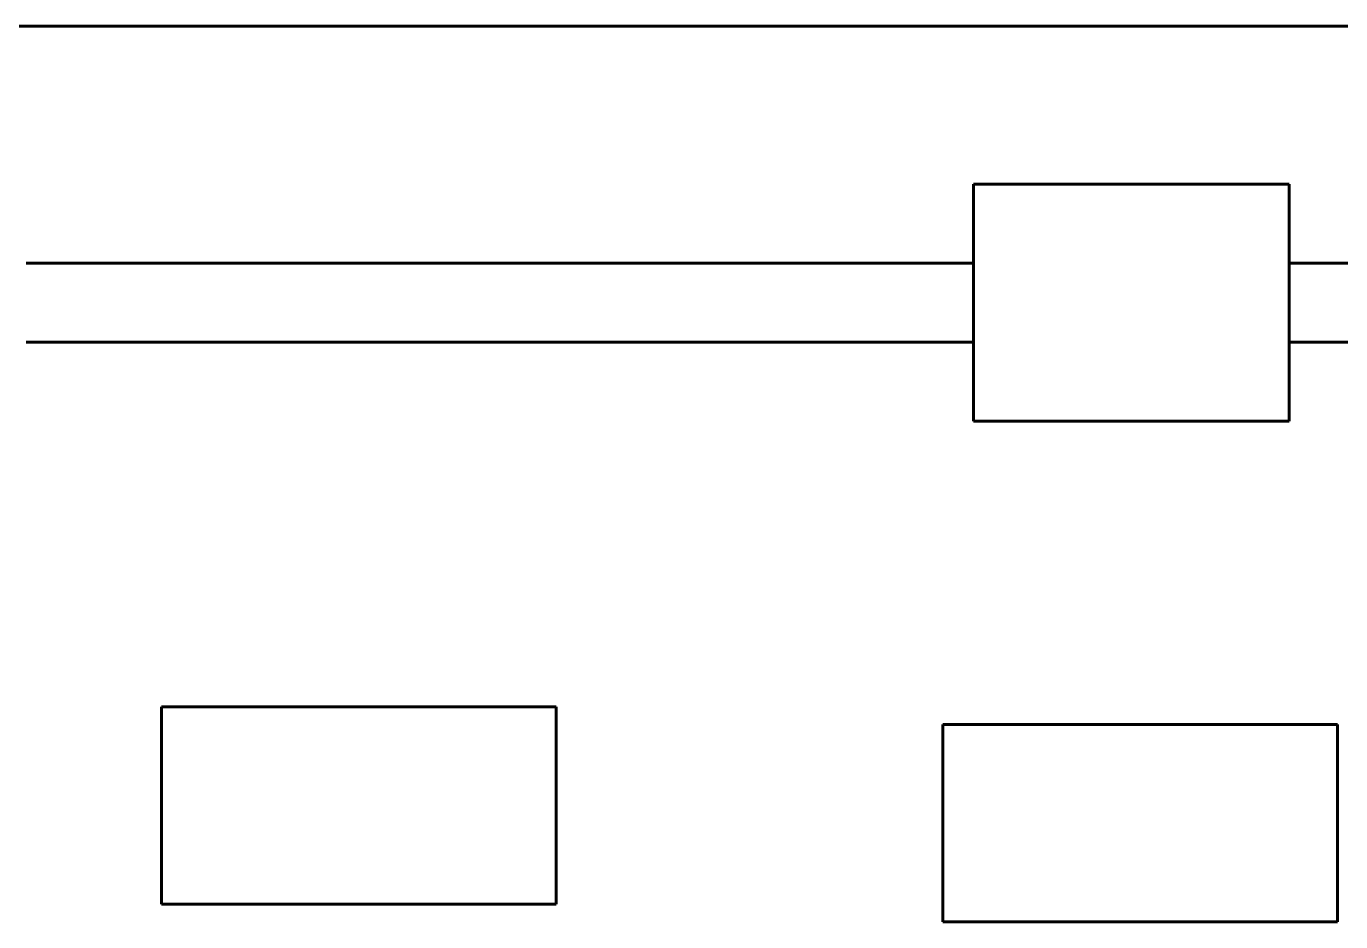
# Model space of a CAD drawing. Extents: x 0 to 297, y 0 to 292.
# Drawn here: x 106.34 to 114.66, y 104.61 to 110.29 of the extents above; entities that cross this region are included whole.
import ezdxf

# ---------------------------------------------------------------- set-up
doc = ezdxf.new("R2010")
doc.units = 0
doc.header["$MEASUREMENT"] = 0
doc.linetypes.add('K5LT_BASIC', pattern=[0])
doc.layers.add('Системный слой', color=7, linetype='Continuous')

# ---------------------------------------------------------------- blocks, each defined once
blk = doc.blocks.new('*U')
at = {"layer": 'Системный слой', "linetype": 'K5LT_BASIC', "lineweight": 60}
for p, q in [((109.6948, 105.9762), (107.1948, 105.9762)), ((107.1948, 105.9762), (107.1948, 104.7262)), ((109.6948, 104.7262), (109.6948, 105.9762)), ((114.6424, 105.8646), (112.1424, 105.8646)), ((112.1424, 105.8646), (112.1424, 104.6146)), ((114.6424, 104.6146), (114.6424, 105.8646)), ((107.1948, 104.7262), (109.6948, 104.7262)), ((112.1424, 104.6146), (114.6424, 104.6146))]:
    blk.add_line(p, q, dxfattribs=at)

msp = doc.modelspace()

# ---------------------------------------------------------------- linework, layer by layer
at = {"layer": 'Системный слой', "linetype": 'K5LT_BASIC', "lineweight": 60}
for p, q in [((136.3378, 110.2856), (90.8378, 110.2856)), ((114.3375, 109.2855), (112.3375, 109.2855)), ((112.3375, 107.7855), (112.3375, 109.2855)), ((112.3375, 109.2855), (112.3375, 107.7855)), ((112.3375, 109.2855), (114.3375, 109.2855)), ((114.3375, 109.2855), (114.3375, 107.7855)), ((114.3375, 109.2855), (114.3375, 107.7855)), ((106.3378, 108.7857), (112.3378, 108.7857)), ((114.3378, 108.7857), (120.3378, 108.7857)), ((112.3375, 108.2855), (106.3375, 108.2855)), ((120.3375, 108.2855), (114.3375, 108.2855)), ((114.3375, 107.7855), (112.3375, 107.7855)), ((112.3375, 107.7855), (114.3375, 107.7855)), ((113.5875, 107.7855), (112.8375, 107.7855))]:
    msp.add_line(p, q, dxfattribs=at)

# ---------------------------------------------------------------- block references
at = {"layer": 'Системный слой'}
msp.add_blockref('*U', (0, 0), dxfattribs=at)
msp.add_blockref('*U', (0, 0), dxfattribs=at)
msp.add_blockref('*U', (0, 0), dxfattribs=at)
msp.add_blockref('*U', (0, 0), dxfattribs=at)
msp.add_blockref('*U', (0, 0), dxfattribs=at)
msp.add_blockref('*U', (0, 0), dxfattribs=at)
msp.add_blockref('*U', (0, 0), dxfattribs=at)
msp.add_blockref('*U', (0, 0), dxfattribs=at)
msp.add_blockref('*U', (0, 0), dxfattribs=at)
msp.add_blockref('*U', (0, 0), dxfattribs=at)
msp.add_blockref('*U', (0, 0), dxfattribs=at)
msp.add_blockref('*U', (0, 0), dxfattribs=at)
msp.add_blockref('*U', (0, 0), dxfattribs=at)
msp.add_blockref('*U', (0, 0), dxfattribs=at)
msp.add_blockref('*U', (0, 0), dxfattribs=at)
msp.add_blockref('*U', (0, 0), dxfattribs=at)
msp.add_blockref('*U', (0, 0), dxfattribs=at)
msp.add_blockref('*U', (0, 0), dxfattribs=at)
msp.add_blockref('*U', (0, 0), dxfattribs=at)
msp.add_blockref('*U', (0, 0), dxfattribs=at)
msp.add_blockref('*U', (0, 0), dxfattribs=at)
msp.add_blockref('*U', (0, 0), dxfattribs=at)
msp.add_blockref('*U', (0, 0), dxfattribs=at)
msp.add_blockref('*U', (0, 0), dxfattribs=at)
msp.add_blockref('*U', (0, 0), dxfattribs=at)
msp.add_blockref('*U', (0, 0), dxfattribs=at)
msp.add_blockref('*U', (0, 0), dxfattribs=at)
msp.add_blockref('*U', (0, 0), dxfattribs=at)
msp.add_blockref('*U', (0, 0), dxfattribs=at)
msp.add_blockref('*U', (0, 0), dxfattribs=at)
msp.add_blockref('*U', (0, 0), dxfattribs=at)
msp.add_blockref('*U', (0, 0), dxfattribs=at)
msp.add_blockref('*U', (0, 0), dxfattribs=at)
msp.add_blockref('*U', (0, 0), dxfattribs=at)
msp.add_blockref('*U', (0, 0), dxfattribs=at)
msp.add_blockref('*U', (0, 0), dxfattribs=at)
msp.add_blockref('*U', (0, 0), dxfattribs=at)
msp.add_blockref('*U', (0, 0), dxfattribs=at)
msp.add_blockref('*U', (0, 0), dxfattribs=at)
msp.add_blockref('*U', (0, 0), dxfattribs=at)
msp.add_blockref('*U', (0, 0), dxfattribs=at)
msp.add_blockref('*U', (0, 0), dxfattribs=at)
msp.add_blockref('*U', (0, 0), dxfattribs=at)
msp.add_blockref('*U', (0, 0), dxfattribs=at)
msp.add_blockref('*U', (0, 0), dxfattribs=at)
msp.add_blockref('*U', (0, 0), dxfattribs=at)
msp.add_blockref('*U', (0, 0), dxfattribs=at)
msp.add_blockref('*U', (0, 0), dxfattribs=at)
msp.add_blockref('*U', (0, 0), dxfattribs=at)
msp.add_blockref('*U', (0, 0), dxfattribs=at)
msp.add_blockref('*U', (0, 0), dxfattribs=at)
msp.add_blockref('*U', (0, 0), dxfattribs=at)
msp.add_blockref('*U', (0, 0), dxfattribs=at)
msp.add_blockref('*U', (0, 0), dxfattribs=at)
msp.add_blockref('*U', (0, 0), dxfattribs=at)
msp.add_blockref('*U', (0, 0), dxfattribs=at)
msp.add_blockref('*U', (0, 0), dxfattribs=at)
msp.add_blockref('*U', (0, 0), dxfattribs=at)
msp.add_blockref('*U', (0, 0), dxfattribs=at)
msp.add_blockref('*U', (0, 0), dxfattribs=at)
msp.add_blockref('*U', (0, 0), dxfattribs=at)
msp.add_blockref('*U', (0, 0), dxfattribs=at)
msp.add_blockref('*U', (0, 0), dxfattribs=at)
msp.add_blockref('*U', (0, 0), dxfattribs=at)
msp.add_blockref('*U', (0, 0), dxfattribs=at)
msp.add_blockref('*U', (0, 0), dxfattribs=at)
msp.add_blockref('*U', (0, 0), dxfattribs=at)
msp.add_blockref('*U', (0, 0), dxfattribs=at)
msp.add_blockref('*U', (0, 0), dxfattribs=at)
msp.add_blockref('*U', (0, 0), dxfattribs=at)
msp.add_blockref('*U', (0, 0), dxfattribs=at)
msp.add_blockref('*U', (0, 0), dxfattribs=at)
msp.add_blockref('*U', (0, 0), dxfattribs=at)
msp.add_blockref('*U', (0, 0), dxfattribs=at)
msp.add_blockref('*U', (0, 0), dxfattribs=at)
msp.add_blockref('*U', (0, 0), dxfattribs=at)
msp.add_blockref('*U', (0, 0), dxfattribs=at)
msp.add_blockref('*U', (0, 0), dxfattribs=at)
msp.add_blockref('*U', (0, 0), dxfattribs=at)
msp.add_blockref('*U', (0, 0), dxfattribs=at)
msp.add_blockref('*U', (0, 0), dxfattribs=at)
msp.add_blockref('*U', (0, 0), dxfattribs=at)
msp.add_blockref('*U', (0, 0), dxfattribs=at)
msp.add_blockref('*U', (0, 0), dxfattribs=at)
msp.add_blockref('*U', (0, 0), dxfattribs=at)
msp.add_blockref('*U', (0, 0), dxfattribs=at)
msp.add_blockref('*U', (0, 0), dxfattribs=at)
msp.add_blockref('*U', (0, 0), dxfattribs=at)
msp.add_blockref('*U', (0, 0), dxfattribs=at)
msp.add_blockref('*U', (0, 0), dxfattribs=at)
msp.add_blockref('*U', (0, 0), dxfattribs=at)
msp.add_blockref('*U', (0, 0), dxfattribs=at)
msp.add_blockref('*U', (0, 0), dxfattribs=at)
msp.add_blockref('*U', (0, 0), dxfattribs=at)
msp.add_blockref('*U', (0, 0), dxfattribs=at)
msp.add_blockref('*U', (0, 0), dxfattribs=at)
msp.add_blockref('*U', (0, 0), dxfattribs=at)
msp.add_blockref('*U', (0, 0), dxfattribs=at)
msp.add_blockref('*U', (0, 0), dxfattribs=at)
msp.add_blockref('*U', (0, 0), dxfattribs=at)
msp.add_blockref('*U', (0, 0), dxfattribs=at)
msp.add_blockref('*U', (0, 0), dxfattribs=at)
msp.add_blockref('*U', (0, 0), dxfattribs=at)
msp.add_blockref('*U', (0, 0), dxfattribs=at)
msp.add_blockref('*U', (0, 0), dxfattribs=at)
msp.add_blockref('*U', (0, 0), dxfattribs=at)
msp.add_blockref('*U', (0, 0), dxfattribs=at)
msp.add_blockref('*U', (0, 0), dxfattribs=at)
msp.add_blockref('*U', (0, 0), dxfattribs=at)
msp.add_blockref('*U', (0, 0), dxfattribs=at)
msp.add_blockref('*U', (0, 0), dxfattribs=at)
msp.add_blockref('*U', (0, 0), dxfattribs=at)
msp.add_blockref('*U', (0, 0), dxfattribs=at)
msp.add_blockref('*U', (0, 0), dxfattribs=at)
msp.add_blockref('*U', (0, 0), dxfattribs=at)
msp.add_blockref('*U', (0, 0), dxfattribs=at)
msp.add_blockref('*U', (0, 0), dxfattribs=at)
msp.add_blockref('*U', (0, 0), dxfattribs=at)
msp.add_blockref('*U', (0, 0), dxfattribs=at)
msp.add_blockref('*U', (0, 0), dxfattribs=at)
msp.add_blockref('*U', (0, 0), dxfattribs=at)
msp.add_blockref('*U', (0, 0), dxfattribs=at)
msp.add_blockref('*U', (0, 0), dxfattribs=at)
msp.add_blockref('*U', (0, 0), dxfattribs=at)
msp.add_blockref('*U', (0, 0), dxfattribs=at)
msp.add_blockref('*U', (0, 0), dxfattribs=at)
msp.add_blockref('*U', (0, 0), dxfattribs=at)
msp.add_blockref('*U', (0, 0), dxfattribs=at)
msp.add_blockref('*U', (0, 0), dxfattribs=at)
msp.add_blockref('*U', (0, 0), dxfattribs=at)
msp.add_blockref('*U', (0, 0), dxfattribs=at)
msp.add_blockref('*U', (0, 0), dxfattribs=at)
msp.add_blockref('*U', (0, 0), dxfattribs=at)
msp.add_blockref('*U', (0, 0), dxfattribs=at)
msp.add_blockref('*U', (0, 0), dxfattribs=at)
msp.add_blockref('*U', (0, 0), dxfattribs=at)
msp.add_blockref('*U', (0, 0), dxfattribs=at)
msp.add_blockref('*U', (0, 0), dxfattribs=at)
msp.add_blockref('*U', (0, 0), dxfattribs=at)
msp.add_blockref('*U', (0, 0), dxfattribs=at)
msp.add_blockref('*U', (0, 0), dxfattribs=at)
msp.add_blockref('*U', (0, 0), dxfattribs=at)
msp.add_blockref('*U', (0, 0), dxfattribs=at)
msp.add_blockref('*U', (0, 0), dxfattribs=at)
msp.add_blockref('*U', (0, 0), dxfattribs=at)
msp.add_blockref('*U', (0, 0), dxfattribs=at)
msp.add_blockref('*U', (0, 0), dxfattribs=at)
msp.add_blockref('*U', (0, 0), dxfattribs=at)
msp.add_blockref('*U', (0, 0), dxfattribs=at)
msp.add_blockref('*U', (0, 0), dxfattribs=at)
msp.add_blockref('*U', (0, 0), dxfattribs=at)
msp.add_blockref('*U', (0, 0), dxfattribs=at)
msp.add_blockref('*U', (0, 0), dxfattribs=at)
msp.add_blockref('*U', (0, 0), dxfattribs=at)
msp.add_blockref('*U', (0, 0), dxfattribs=at)
msp.add_blockref('*U', (0, 0), dxfattribs=at)
msp.add_blockref('*U', (0, 0), dxfattribs=at)
msp.add_blockref('*U', (0, 0), dxfattribs=at)
msp.add_blockref('*U', (0, 0), dxfattribs=at)
msp.add_blockref('*U', (0, 0), dxfattribs=at)
msp.add_blockref('*U', (0, 0), dxfattribs=at)
msp.add_blockref('*U', (0, 0), dxfattribs=at)
msp.add_blockref('*U', (0, 0), dxfattribs=at)
msp.add_blockref('*U', (0, 0), dxfattribs=at)
msp.add_blockref('*U', (0, 0), dxfattribs=at)
msp.add_blockref('*U', (0, 0), dxfattribs=at)
msp.add_blockref('*U', (0, 0), dxfattribs=at)
msp.add_blockref('*U', (0, 0), dxfattribs=at)
msp.add_blockref('*U', (0, 0), dxfattribs=at)
msp.add_blockref('*U', (0, 0), dxfattribs=at)
msp.add_blockref('*U', (0, 0), dxfattribs=at)
msp.add_blockref('*U', (0, 0), dxfattribs=at)
msp.add_blockref('*U', (0, 0), dxfattribs=at)
msp.add_blockref('*U', (0, 0), dxfattribs=at)
msp.add_blockref('*U', (0, 0), dxfattribs=at)
msp.add_blockref('*U', (0, 0), dxfattribs=at)
msp.add_blockref('*U', (0, 0), dxfattribs=at)
msp.add_blockref('*U', (0, 0), dxfattribs=at)
msp.add_blockref('*U', (0, 0), dxfattribs=at)
msp.add_blockref('*U', (0, 0), dxfattribs=at)
msp.add_blockref('*U', (0, 0), dxfattribs=at)
msp.add_blockref('*U', (0, 0), dxfattribs=at)
msp.add_blockref('*U', (0, 0), dxfattribs=at)
msp.add_blockref('*U', (0, 0), dxfattribs=at)
msp.add_blockref('*U', (0, 0), dxfattribs=at)
msp.add_blockref('*U', (0, 0), dxfattribs=at)
msp.add_blockref('*U', (0, 0), dxfattribs=at)
msp.add_blockref('*U', (0, 0), dxfattribs=at)
msp.add_blockref('*U', (0, 0), dxfattribs=at)
msp.add_blockref('*U', (0, 0), dxfattribs=at)
msp.add_blockref('*U', (0, 0), dxfattribs=at)
msp.add_blockref('*U', (0, 0), dxfattribs=at)
msp.add_blockref('*U', (0, 0), dxfattribs=at)
msp.add_blockref('*U', (0, 0), dxfattribs=at)
msp.add_blockref('*U', (0, 0), dxfattribs=at)
msp.add_blockref('*U', (0, 0), dxfattribs=at)
msp.add_blockref('*U', (0, 0), dxfattribs=at)
msp.add_blockref('*U', (0, 0), dxfattribs=at)
msp.add_blockref('*U', (0, 0), dxfattribs=at)
msp.add_blockref('*U', (0, 0), dxfattribs=at)
msp.add_blockref('*U', (0, 0), dxfattribs=at)
msp.add_blockref('*U', (0, 0), dxfattribs=at)
msp.add_blockref('*U', (0, 0), dxfattribs=at)
msp.add_blockref('*U', (0, 0), dxfattribs=at)
msp.add_blockref('*U', (0, 0), dxfattribs=at)
msp.add_blockref('*U', (0, 0), dxfattribs=at)
msp.add_blockref('*U', (0, 0), dxfattribs=at)
msp.add_blockref('*U', (0, 0), dxfattribs=at)
msp.add_blockref('*U', (0, 0), dxfattribs=at)
msp.add_blockref('*U', (0, 0), dxfattribs=at)
msp.add_blockref('*U', (0, 0), dxfattribs=at)
msp.add_blockref('*U', (0, 0), dxfattribs=at)
msp.add_blockref('*U', (0, 0), dxfattribs=at)
msp.add_blockref('*U', (0, 0), dxfattribs=at)
msp.add_blockref('*U', (0, 0), dxfattribs=at)
msp.add_blockref('*U', (0, 0), dxfattribs=at)
msp.add_blockref('*U', (0, 0), dxfattribs=at)
msp.add_blockref('*U', (0, 0), dxfattribs=at)
msp.add_blockref('*U', (0, 0), dxfattribs=at)
msp.add_blockref('*U', (0, 0), dxfattribs=at)
msp.add_blockref('*U', (0, 0), dxfattribs=at)
msp.add_blockref('*U', (0, 0), dxfattribs=at)
msp.add_blockref('*U', (0, 0), dxfattribs=at)
msp.add_blockref('*U', (0, 0), dxfattribs=at)
msp.add_blockref('*U', (0, 0), dxfattribs=at)
msp.add_blockref('*U', (0, 0), dxfattribs=at)
msp.add_blockref('*U', (0, 0), dxfattribs=at)
msp.add_blockref('*U', (0, 0), dxfattribs=at)
msp.add_blockref('*U', (0, 0), dxfattribs=at)
msp.add_blockref('*U', (0, 0), dxfattribs=at)
msp.add_blockref('*U', (0, 0), dxfattribs=at)
msp.add_blockref('*U', (0, 0), dxfattribs=at)
msp.add_blockref('*U', (0, 0), dxfattribs=at)
msp.add_blockref('*U', (0, 0), dxfattribs=at)
msp.add_blockref('*U', (0, 0), dxfattribs=at)
msp.add_blockref('*U', (0, 0), dxfattribs=at)
msp.add_blockref('*U', (0, 0), dxfattribs=at)
msp.add_blockref('*U', (0, 0), dxfattribs=at)
msp.add_blockref('*U', (0, 0), dxfattribs=at)
msp.add_blockref('*U', (0, 0), dxfattribs=at)
msp.add_blockref('*U', (0, 0), dxfattribs=at)
msp.add_blockref('*U', (0, 0), dxfattribs=at)
msp.add_blockref('*U', (0, 0), dxfattribs=at)
msp.add_blockref('*U', (0, 0), dxfattribs=at)
msp.add_blockref('*U', (0, 0), dxfattribs=at)
msp.add_blockref('*U', (0, 0), dxfattribs=at)
msp.add_blockref('*U', (0, 0), dxfattribs=at)
msp.add_blockref('*U', (0, 0), dxfattribs=at)
msp.add_blockref('*U', (0, 0), dxfattribs=at)
msp.add_blockref('*U', (0, 0), dxfattribs=at)
msp.add_blockref('*U', (0, 0), dxfattribs=at)
msp.add_blockref('*U', (0, 0), dxfattribs=at)
msp.add_blockref('*U', (0, 0), dxfattribs=at)
msp.add_blockref('*U', (0, 0), dxfattribs=at)
msp.add_blockref('*U', (0, 0), dxfattribs=at)
msp.add_blockref('*U', (0, 0), dxfattribs=at)
msp.add_blockref('*U', (0, 0), dxfattribs=at)
msp.add_blockref('*U', (0, 0), dxfattribs=at)
msp.add_blockref('*U', (0, 0), dxfattribs=at)
msp.add_blockref('*U', (0, 0), dxfattribs=at)
msp.add_blockref('*U', (0, 0), dxfattribs=at)
msp.add_blockref('*U', (0, 0), dxfattribs=at)
msp.add_blockref('*U', (0, 0), dxfattribs=at)
msp.add_blockref('*U', (0, 0), dxfattribs=at)
msp.add_blockref('*U', (0, 0), dxfattribs=at)
msp.add_blockref('*U', (0, 0), dxfattribs=at)
msp.add_blockref('*U', (0, 0), dxfattribs=at)
msp.add_blockref('*U', (0, 0), dxfattribs=at)
msp.add_blockref('*U', (0, 0), dxfattribs=at)
msp.add_blockref('*U', (0, 0), dxfattribs=at)
msp.add_blockref('*U', (0, 0), dxfattribs=at)
msp.add_blockref('*U', (0, 0), dxfattribs=at)
msp.add_blockref('*U', (0, 0), dxfattribs=at)
msp.add_blockref('*U', (0, 0), dxfattribs=at)
msp.add_blockref('*U', (0, 0), dxfattribs=at)
msp.add_blockref('*U', (0, 0), dxfattribs=at)
msp.add_blockref('*U', (0, 0), dxfattribs=at)
msp.add_blockref('*U', (0, 0), dxfattribs=at)
msp.add_blockref('*U', (0, 0), dxfattribs=at)
msp.add_blockref('*U', (0, 0), dxfattribs=at)
msp.add_blockref('*U', (0, 0), dxfattribs=at)
msp.add_blockref('*U', (0, 0), dxfattribs=at)
msp.add_blockref('*U', (0, 0), dxfattribs=at)
msp.add_blockref('*U', (0, 0), dxfattribs=at)
msp.add_blockref('*U', (0, 0), dxfattribs=at)
msp.add_blockref('*U', (0, 0), dxfattribs=at)
msp.add_blockref('*U', (0, 0), dxfattribs=at)
msp.add_blockref('*U', (0, 0), dxfattribs=at)
msp.add_blockref('*U', (0, 0), dxfattribs=at)
msp.add_blockref('*U', (0, 0), dxfattribs=at)
msp.add_blockref('*U', (0, 0), dxfattribs=at)
msp.add_blockref('*U', (0, 0), dxfattribs=at)
msp.add_blockref('*U', (0, 0), dxfattribs=at)
msp.add_blockref('*U', (0, 0), dxfattribs=at)
msp.add_blockref('*U', (0, 0), dxfattribs=at)
msp.add_blockref('*U', (0, 0), dxfattribs=at)
msp.add_blockref('*U', (0, 0), dxfattribs=at)
msp.add_blockref('*U', (0, 0), dxfattribs=at)
msp.add_blockref('*U', (0, 0), dxfattribs=at)
msp.add_blockref('*U', (0, 0), dxfattribs=at)
msp.add_blockref('*U', (0, 0), dxfattribs=at)
msp.add_blockref('*U', (0, 0), dxfattribs=at)
msp.add_blockref('*U', (0, 0), dxfattribs=at)
msp.add_blockref('*U', (0, 0), dxfattribs=at)
msp.add_blockref('*U', (0, 0), dxfattribs=at)
msp.add_blockref('*U', (0, 0), dxfattribs=at)
msp.add_blockref('*U', (0, 0), dxfattribs=at)
msp.add_blockref('*U', (0, 0), dxfattribs=at)
msp.add_blockref('*U', (0, 0), dxfattribs=at)
msp.add_blockref('*U', (0, 0), dxfattribs=at)
msp.add_blockref('*U', (0, 0), dxfattribs=at)
msp.add_blockref('*U', (0, 0), dxfattribs=at)
msp.add_blockref('*U', (0, 0), dxfattribs=at)
msp.add_blockref('*U', (0, 0), dxfattribs=at)
msp.add_blockref('*U', (0, 0), dxfattribs=at)
msp.add_blockref('*U', (0, 0), dxfattribs=at)
msp.add_blockref('*U', (0, 0), dxfattribs=at)
msp.add_blockref('*U', (0, 0), dxfattribs=at)
msp.add_blockref('*U', (0, 0), dxfattribs=at)
msp.add_blockref('*U', (0, 0), dxfattribs=at)
msp.add_blockref('*U', (0, 0), dxfattribs=at)
msp.add_blockref('*U', (0, 0), dxfattribs=at)
msp.add_blockref('*U', (0, 0), dxfattribs=at)
msp.add_blockref('*U', (0, 0), dxfattribs=at)
msp.add_blockref('*U', (0, 0), dxfattribs=at)
msp.add_blockref('*U', (0, 0), dxfattribs=at)
msp.add_blockref('*U', (0, 0), dxfattribs=at)
msp.add_blockref('*U', (0, 0), dxfattribs=at)
msp.add_blockref('*U', (0, 0), dxfattribs=at)
msp.add_blockref('*U', (0, 0), dxfattribs=at)
msp.add_blockref('*U', (0, 0), dxfattribs=at)
msp.add_blockref('*U', (0, 0), dxfattribs=at)
msp.add_blockref('*U', (0, 0), dxfattribs=at)
msp.add_blockref('*U', (0, 0), dxfattribs=at)
msp.add_blockref('*U', (0, 0), dxfattribs=at)
msp.add_blockref('*U', (0, 0), dxfattribs=at)
msp.add_blockref('*U', (0, 0), dxfattribs=at)
msp.add_blockref('*U', (0, 0), dxfattribs=at)
msp.add_blockref('*U', (0, 0), dxfattribs=at)
msp.add_blockref('*U', (0, 0), dxfattribs=at)
msp.add_blockref('*U', (0, 0), dxfattribs=at)
msp.add_blockref('*U', (0, 0), dxfattribs=at)
msp.add_blockref('*U', (0, 0), dxfattribs=at)
msp.add_blockref('*U', (0, 0), dxfattribs=at)
msp.add_blockref('*U', (0, 0), dxfattribs=at)
msp.add_blockref('*U', (0, 0), dxfattribs=at)
msp.add_blockref('*U', (0, 0), dxfattribs=at)
msp.add_blockref('*U', (0, 0), dxfattribs=at)
msp.add_blockref('*U', (0, 0), dxfattribs=at)
msp.add_blockref('*U', (0, 0), dxfattribs=at)
msp.add_blockref('*U', (0, 0), dxfattribs=at)
msp.add_blockref('*U', (0, 0), dxfattribs=at)
msp.add_blockref('*U', (0, 0), dxfattribs=at)
msp.add_blockref('*U', (0, 0), dxfattribs=at)
msp.add_blockref('*U', (0, 0), dxfattribs=at)
msp.add_blockref('*U', (0, 0), dxfattribs=at)
msp.add_blockref('*U', (0, 0), dxfattribs=at)
msp.add_blockref('*U', (0, 0), dxfattribs=at)
msp.add_blockref('*U', (0, 0), dxfattribs=at)
msp.add_blockref('*U', (0, 0), dxfattribs=at)
msp.add_blockref('*U', (0, 0), dxfattribs=at)
msp.add_blockref('*U', (0, 0), dxfattribs=at)
msp.add_blockref('*U', (0, 0), dxfattribs=at)
msp.add_blockref('*U', (0, 0), dxfattribs=at)
msp.add_blockref('*U', (0, 0), dxfattribs=at)
msp.add_blockref('*U', (0, 0), dxfattribs=at)
msp.add_blockref('*U', (0, 0), dxfattribs=at)
msp.add_blockref('*U', (0, 0), dxfattribs=at)
msp.add_blockref('*U', (0, 0), dxfattribs=at)
msp.add_blockref('*U', (0, 0), dxfattribs=at)
msp.add_blockref('*U', (0, 0), dxfattribs=at)
msp.add_blockref('*U', (0, 0), dxfattribs=at)
msp.add_blockref('*U', (0, 0), dxfattribs=at)
msp.add_blockref('*U', (0, 0), dxfattribs=at)
msp.add_blockref('*U', (0, 0), dxfattribs=at)
msp.add_blockref('*U', (0, 0), dxfattribs=at)
msp.add_blockref('*U', (0, 0), dxfattribs=at)
msp.add_blockref('*U', (0, 0), dxfattribs=at)
msp.add_blockref('*U', (0, 0), dxfattribs=at)
msp.add_blockref('*U', (0, 0), dxfattribs=at)
msp.add_blockref('*U', (0, 0), dxfattribs=at)
msp.add_blockref('*U', (0, 0), dxfattribs=at)
msp.add_blockref('*U', (0, 0), dxfattribs=at)
msp.add_blockref('*U', (0, 0), dxfattribs=at)
msp.add_blockref('*U', (0, 0), dxfattribs=at)
msp.add_blockref('*U', (0, 0), dxfattribs=at)
msp.add_blockref('*U', (0, 0), dxfattribs=at)
msp.add_blockref('*U', (0, 0), dxfattribs=at)
msp.add_blockref('*U', (0, 0), dxfattribs=at)
msp.add_blockref('*U', (0, 0), dxfattribs=at)
msp.add_blockref('*U', (0, 0), dxfattribs=at)
msp.add_blockref('*U', (0, 0), dxfattribs=at)
msp.add_blockref('*U', (0, 0), dxfattribs=at)
msp.add_blockref('*U', (0, 0), dxfattribs=at)
msp.add_blockref('*U', (0, 0), dxfattribs=at)
msp.add_blockref('*U', (0, 0), dxfattribs=at)
msp.add_blockref('*U', (0, 0), dxfattribs=at)
msp.add_blockref('*U', (0, 0), dxfattribs=at)
msp.add_blockref('*U', (0, 0), dxfattribs=at)
msp.add_blockref('*U', (0, 0), dxfattribs=at)
msp.add_blockref('*U', (0, 0), dxfattribs=at)
msp.add_blockref('*U', (0, 0), dxfattribs=at)
msp.add_blockref('*U', (0, 0), dxfattribs=at)
msp.add_blockref('*U', (0, 0), dxfattribs=at)
msp.add_blockref('*U', (0, 0), dxfattribs=at)
msp.add_blockref('*U', (0, 0), dxfattribs=at)
msp.add_blockref('*U', (0, 0), dxfattribs=at)
msp.add_blockref('*U', (0, 0), dxfattribs=at)
msp.add_blockref('*U', (0, 0), dxfattribs=at)
msp.add_blockref('*U', (0, 0), dxfattribs=at)
msp.add_blockref('*U', (0, 0), dxfattribs=at)
msp.add_blockref('*U', (0, 0), dxfattribs=at)
msp.add_blockref('*U', (0, 0), dxfattribs=at)
msp.add_blockref('*U', (0, 0), dxfattribs=at)
msp.add_blockref('*U', (0, 0), dxfattribs=at)
msp.add_blockref('*U', (0, 0), dxfattribs=at)
msp.add_blockref('*U', (0, 0), dxfattribs=at)
msp.add_blockref('*U', (0, 0), dxfattribs=at)
msp.add_blockref('*U', (0, 0), dxfattribs=at)
msp.add_blockref('*U', (0, 0), dxfattribs=at)
msp.add_blockref('*U', (0, 0), dxfattribs=at)

doc.saveas('drawing.dxf')
